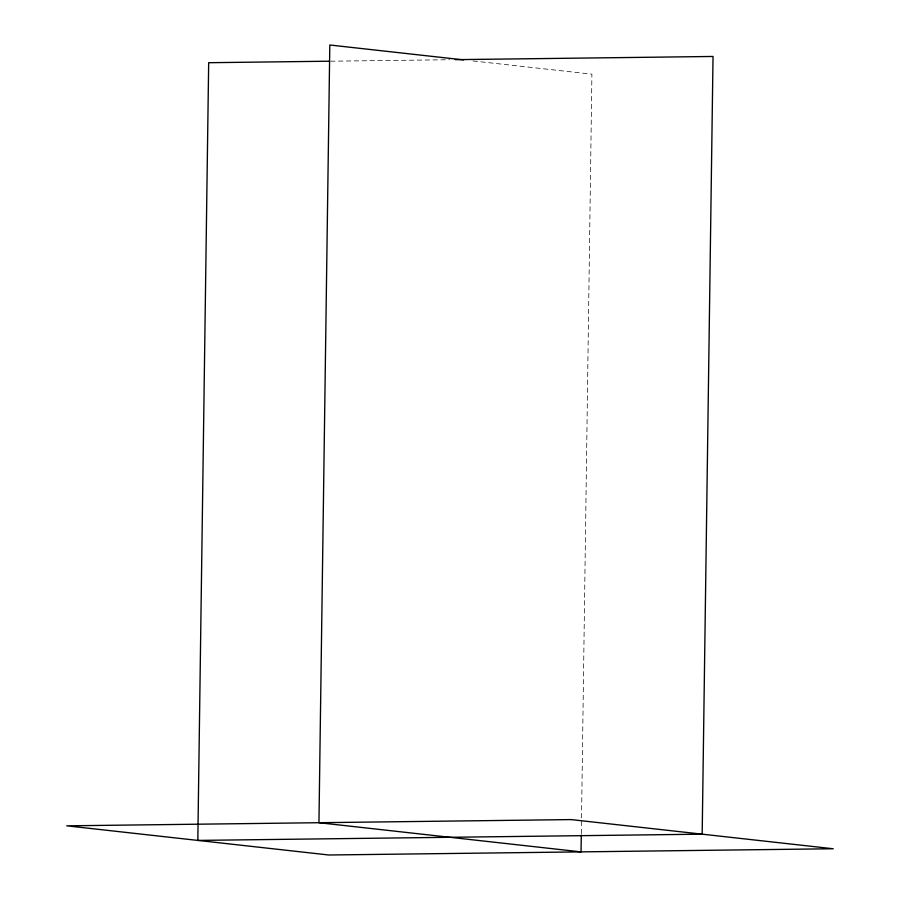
<?xml version="1.0" encoding="UTF-8"?>
<svg xmlns="http://www.w3.org/2000/svg" width="900" height="900" viewBox="0 0 900 900"><rect width="100%" height="100%" fill="white"/><g stroke="black" fill="none" stroke-linecap="round" stroke-linejoin="round"><path stroke-width="0.67" stroke-dasharray="4.5 3.38" d="M581.31 833.636L591.908 74.171L470.621 60.671M330.57 61.2L449.651 59.726"/><path stroke-width="1.35" d="M581.288 835.031L581.051 851.884L318.949 822.712L329.805 45L463.646 59.895M329.164 61.211L208.676 62.708L197.82 840.409L702.18 834.176L713.036 56.464L455.254 59.659M571.129 819.585L66.769 825.829L328.871 855L833.231 848.756L571.129 819.585"/></g></svg>
